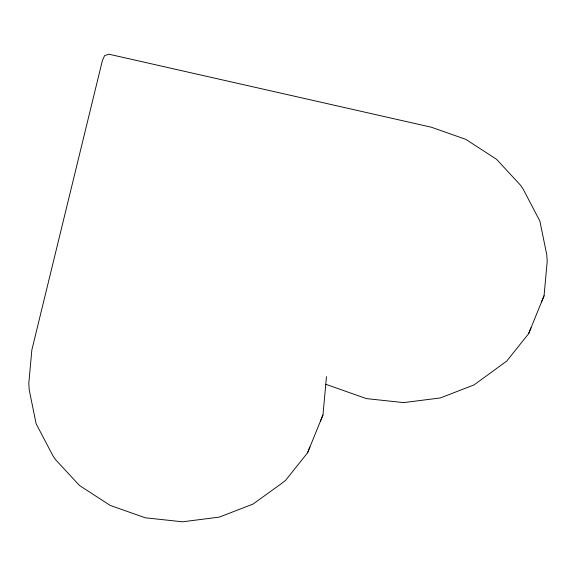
<?xml version="1.0" encoding="UTF-8"?>
<svg xmlns="http://www.w3.org/2000/svg" width="576" height="576" viewBox="0 0 576 576"><rect width="100%" height="100%" fill="white"/><g stroke="black" fill="none" stroke-linecap="round" stroke-linejoin="round"><path stroke-width="0.86" d="M325.973 384.358L366.43 398.614L403.639 402.61L440.359 397.937L474.091 384.905L506.765 361.051L528.617 333.684L544.068 295.747L547.2 261.432L546.797 254.93L539.87 221.04L523.382 189.562L520.74 185.458L496.555 159.314L465.833 139.37L431.366 127.224L108.922 54.202L104.609 55.613L102.398 60.53L31.838 350.021L28.8 383.342L29.203 389.844L36.13 423.727L52.618 455.213L55.26 459.317L79.445 485.46L110.167 505.404L145.332 517.802L182.549 521.798L219.269 517.118L253.001 504.094L281.441 483.602L285.674 480.24L307.526 452.873L322.978 414.936L326.47 376.661M320.45 421.121L322.978 414.936M307.526 452.873L309.924 447.005M528.617 333.684L531.022 327.816M541.541 301.932L544.068 295.747"/></g></svg>
